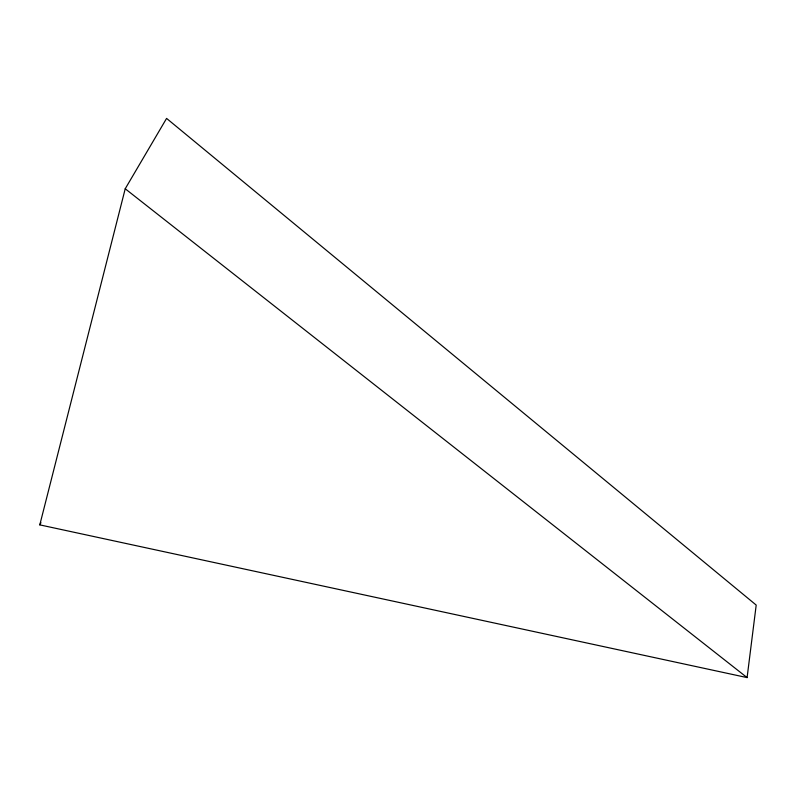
<?xml version="1.0" encoding="UTF-8"?>
<svg xmlns="http://www.w3.org/2000/svg" width="796" height="796" viewBox="0 0 796 796"><rect width="100%" height="100%" fill="white"/><g stroke="black" fill="none" stroke-linecap="round" stroke-linejoin="round"><path stroke-width="1.19" d="M747.096 677.595L756.2 605.069L166.583 118.405L125.221 188.771L39.8 524.872L747.096 677.595L125.221 188.771M39.8 524.872L40.954 522.683"/></g></svg>
